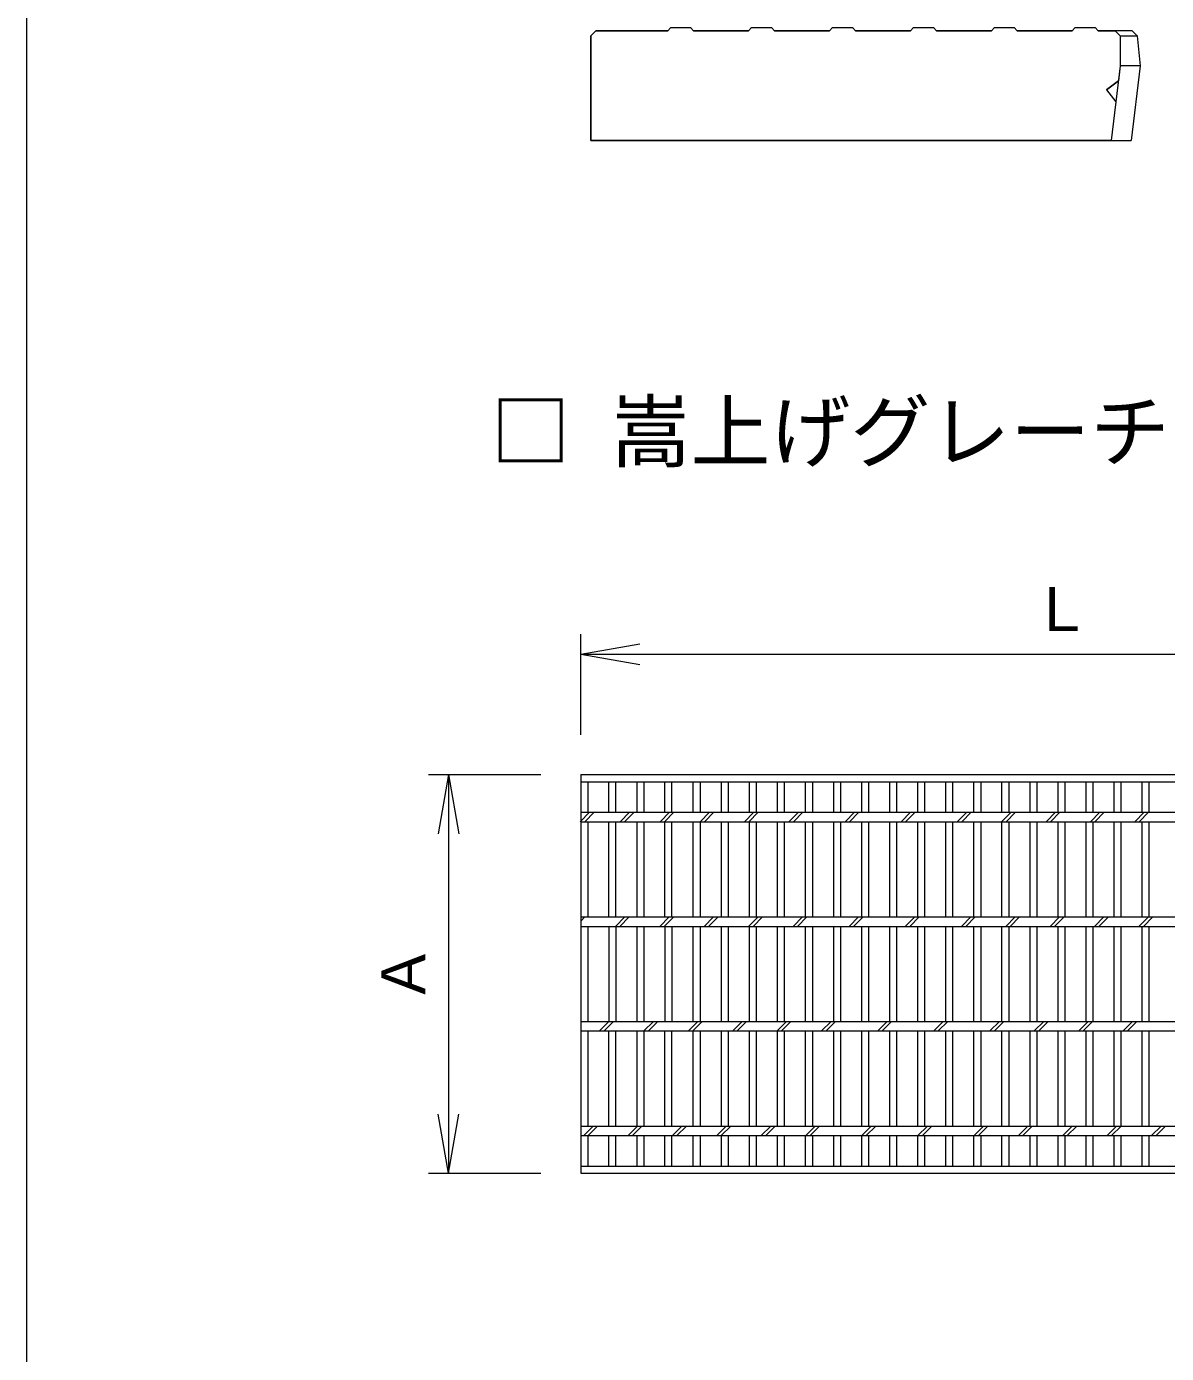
# Model space of a CAD drawing. Units: millimetres on the paper. Extents: x 26 to 677, y 48 to 350.
# Drawn here: x 26.4 to 83.4, y 114.2 to 180.6 of the extents above; entities that cross this region are included whole.
import ezdxf
from ezdxf.enums import TextEntityAlignment as Align

# ---------------------------------------------------------------- set-up
doc = ezdxf.new("R2010")
doc.units = ezdxf.units.MM
doc.layers.add('0_2', color=4, linetype='Continuous', lineweight=18)
doc.styles.add('ＭＳ ゴシック-5.0-0.0', font='')
doc.styles.get('ＭＳ ゴシック-5.0-0.0').set_extended_font_data('ＭＳ ゴシック-5.0-0.0')

msp = doc.modelspace()

# ---------------------------------------------------------------- linework, layer by layer
at = {"layer": '0_2'}
for p, q in [((26.367, 349.802), (26.367, 47.802)), ((82.107, 178.659), (81.107, 178.659)), ((54.108, 145.178), (54.108, 150.204)), ((54.108, 149.204), (57.062, 149.725)), ((54.108, 149.204), (57.062, 148.683)), ((54.108, 149.204), (102.202, 149.204)), ((46.484, 143.178), (52.108, 143.178)), ((47.484, 143.178), (46.963, 140.224)), ((47.484, 143.178), (48.005, 140.224)), ((47.484, 143.178), (47.484, 123.228)), ((54.108, 143.178), (54.108, 123.228)), ((54.108, 143.178), (102.202, 143.178)), ((54.108, 142.825), (102.202, 142.825)), ((54.461, 142.825), (54.461, 141.293)), ((55.512, 141.293), (55.512, 142.825)), ((55.865, 141.293), (55.865, 142.825)), ((56.916, 142.825), (56.916, 141.293)), ((57.269, 142.825), (57.269, 141.293)), ((58.32, 141.293), (58.32, 142.825)), ((58.673, 141.293), (58.673, 142.825)), ((59.724, 142.825), (59.724, 141.293)), ((60.077, 142.825), (60.077, 141.293)), ((61.128, 142.825), (61.128, 141.293)), ((61.481, 142.825), (61.481, 141.293)), ((62.532, 142.825), (62.532, 141.293)), ((62.885, 142.825), (62.885, 141.293)), ((63.936, 142.825), (63.936, 141.293)), ((64.289, 142.825), (64.289, 141.293)), ((65.345, 142.825), (65.345, 141.293)), ((65.699, 142.825), (65.699, 141.293)), ((66.749, 142.825), (66.749, 141.293)), ((67.103, 142.825), (67.103, 141.293)), ((68.153, 142.825), (68.153, 141.293)), ((68.507, 142.825), (68.507, 141.293)), ((69.557, 142.825), (69.557, 141.293)), ((69.911, 142.825), (69.911, 141.293)), ((70.961, 142.825), (70.961, 141.293)), ((71.315, 142.825), (71.315, 141.293)), ((72.365, 142.825), (72.365, 141.293)), ((72.719, 142.825), (72.719, 141.293)), ((73.769, 142.825), (73.769, 141.293)), ((74.123, 142.825), (74.123, 141.293)), ((75.173, 142.825), (75.173, 141.293)), ((75.527, 142.825), (75.527, 141.293)), ((76.577, 142.825), (76.577, 141.293)), ((76.93, 142.825), (76.93, 141.293)), ((77.981, 142.825), (77.981, 141.293)), ((78.334, 142.825), (78.334, 141.293)), ((79.385, 142.825), (79.385, 141.293)), ((79.738, 142.825), (79.738, 141.293)), ((80.789, 142.825), (80.789, 141.293)), ((81.142, 142.825), (81.142, 141.293)), ((82.193, 142.825), (82.193, 141.293)), ((82.546, 142.825), (82.546, 141.293)), ((54.552, 141.293), (54.081, 140.822)), ((54.108, 141.293), (100.798, 141.293)), ((54.108, 140.822), (100.798, 140.822)), ((54.774, 141.293), (54.303, 140.822)), ((54.461, 140.822), (54.461, 136.057)), ((55.512, 136.057), (55.512, 140.822)), ((55.862, 140.825), (55.858, 140.822)), ((55.865, 136.057), (55.865, 140.822)), ((56.552, 141.293), (56.08, 140.822)), ((56.774, 141.293), (56.303, 140.822)), ((56.916, 140.822), (56.916, 136.057)), ((57.269, 140.822), (57.269, 136.057)), ((58.551, 141.293), (58.08, 140.822)), ((58.773, 141.293), (58.302, 140.822)), ((58.32, 136.057), (58.32, 140.822)), ((58.673, 136.057), (58.673, 140.822)), ((59.724, 140.822), (59.724, 136.057)), ((60.077, 140.822), (60.077, 136.057)), ((60.55, 141.293), (60.079, 140.822)), ((60.773, 141.293), (60.301, 140.822)), ((61.128, 140.822), (61.128, 136.057)), ((61.481, 140.822), (61.481, 136.057)), ((62.772, 141.293), (62.301, 140.822)), ((62.994, 141.293), (62.523, 140.822)), ((62.532, 140.822), (62.532, 136.057)), ((62.885, 140.822), (62.885, 136.057)), ((63.936, 140.822), (63.936, 136.057)), ((64.289, 140.822), (64.289, 136.057)), ((64.999, 141.293), (64.528, 140.822)), ((65.221, 141.293), (64.75, 140.822)), ((65.345, 140.822), (65.345, 136.057)), ((65.699, 140.822), (65.699, 136.057)), ((66.749, 140.822), (66.749, 136.057)), ((67.103, 140.822), (67.103, 136.057)), ((67.807, 141.293), (67.336, 140.822)), ((68.029, 141.293), (67.558, 140.822)), ((68.153, 140.822), (68.153, 136.057)), ((68.507, 140.822), (68.507, 136.057)), ((69.557, 140.822), (69.557, 136.057)), ((69.911, 140.822), (69.911, 136.057)), ((70.615, 141.293), (70.144, 140.822)), ((70.837, 141.293), (70.366, 140.822)), ((70.961, 140.822), (70.961, 136.057)), ((71.315, 140.822), (71.315, 136.057)), ((72.365, 140.822), (72.365, 136.057)), ((72.719, 140.822), (72.719, 136.057)), ((73.423, 141.293), (72.952, 140.822)), ((73.645, 141.293), (73.174, 140.822)), ((73.769, 140.822), (73.769, 136.057)), ((74.123, 140.822), (74.123, 136.057)), ((75.645, 141.293), (75.173, 140.822)), ((75.173, 140.822), (75.173, 136.057)), ((75.867, 141.293), (75.395, 140.822)), ((75.527, 140.822), (75.527, 136.057)), ((76.577, 140.822), (76.577, 136.057)), ((76.93, 140.822), (76.93, 136.057)), ((77.866, 141.293), (77.395, 140.822)), ((78.088, 141.293), (77.617, 140.822)), ((77.981, 140.822), (77.981, 136.057)), ((78.334, 140.822), (78.334, 136.057)), ((79.385, 140.822), (79.385, 136.057)), ((80.088, 141.293), (79.616, 140.822)), ((79.738, 140.822), (79.738, 136.057)), ((80.31, 141.293), (79.838, 140.822)), ((80.789, 140.822), (80.789, 136.057)), ((81.142, 140.822), (81.142, 136.057)), ((82.309, 141.293), (81.838, 140.822)), ((82.531, 141.293), (82.06, 140.822)), ((82.193, 140.822), (82.193, 136.057)), ((82.546, 140.822), (82.546, 136.057)), ((54.314, 136.057), (54.108, 135.851)), ((54.108, 136.057), (102.202, 136.057)), ((54.108, 135.585), (102.202, 135.585)), ((54.461, 135.585), (54.461, 130.821)), ((55.512, 135.585), (55.512, 130.821)), ((56.313, 136.057), (55.842, 135.585)), ((55.865, 135.585), (55.865, 130.821)), ((56.535, 136.057), (56.064, 135.585)), ((56.916, 135.585), (56.916, 130.821)), ((57.269, 135.585), (57.269, 130.821)), ((58.534, 136.057), (58.063, 135.585)), ((58.757, 136.057), (58.285, 135.585)), ((58.32, 135.585), (58.32, 130.821)), ((58.673, 135.585), (58.673, 130.821)), ((59.724, 135.585), (59.724, 130.821)), ((60.077, 135.585), (60.077, 130.821)), ((60.756, 136.057), (60.285, 135.585)), ((60.978, 136.057), (60.507, 135.585)), ((61.128, 135.585), (61.128, 130.821)), ((61.481, 135.585), (61.481, 130.821)), ((62.978, 136.057), (62.506, 135.585)), ((62.532, 135.585), (62.532, 130.821)), ((63.2, 136.057), (62.728, 135.585)), ((62.885, 135.585), (62.885, 130.821)), ((63.936, 135.585), (63.936, 130.821)), ((64.289, 135.585), (64.289, 130.821)), ((65.205, 136.057), (64.734, 135.585)), ((65.427, 136.057), (64.956, 135.585)), ((65.345, 135.585), (65.345, 130.821)), ((65.699, 135.585), (65.699, 130.821)), ((66.749, 135.585), (66.749, 130.821)), ((67.103, 135.585), (67.103, 130.821)), ((68.013, 136.057), (67.541, 135.585)), ((68.235, 136.057), (67.764, 135.585)), ((68.153, 135.585), (68.153, 130.821)), ((68.507, 135.585), (68.507, 130.821)), ((69.557, 135.585), (69.557, 130.821)), ((69.911, 135.585), (69.911, 130.821)), ((70.821, 136.057), (70.349, 135.585)), ((71.043, 136.057), (70.572, 135.585)), ((70.961, 135.585), (70.961, 130.821)), ((71.315, 135.585), (71.315, 130.821)), ((72.365, 135.585), (72.365, 130.821)), ((72.719, 135.585), (72.719, 130.821)), ((73.629, 136.057), (73.157, 135.585)), ((73.851, 136.057), (73.379, 135.585)), ((73.769, 135.585), (73.769, 130.821)), ((74.123, 135.585), (74.123, 130.821)), ((75.173, 135.585), (75.173, 130.821)), ((75.85, 136.057), (75.379, 135.585)), ((75.527, 135.585), (75.527, 130.821)), ((76.072, 136.057), (75.601, 135.585)), ((76.577, 135.585), (76.577, 130.821)), ((76.93, 135.585), (76.93, 130.821)), ((78.072, 136.057), (77.6, 135.585)), ((78.294, 136.057), (77.823, 135.585)), ((77.981, 135.585), (77.981, 130.821)), ((78.334, 135.585), (78.334, 130.821)), ((79.385, 135.585), (79.385, 130.821)), ((79.738, 135.585), (79.738, 130.821)), ((80.293, 136.057), (79.822, 135.585)), ((80.515, 136.057), (80.044, 135.585)), ((80.789, 135.585), (80.789, 130.821)), ((81.142, 135.585), (81.142, 130.821)), ((82.515, 136.057), (82.043, 135.585)), ((82.193, 135.585), (82.193, 130.821)), ((82.737, 136.057), (82.266, 135.585)), ((82.546, 135.585), (82.546, 130.821)), ((54.108, 130.821), (102.202, 130.821)), ((54.108, 130.349), (102.202, 130.349)), ((54.461, 130.349), (54.461, 125.584)), ((55.52, 130.821), (55.049, 130.349)), ((55.742, 130.821), (55.271, 130.349)), ((55.512, 125.584), (55.512, 130.349)), ((55.865, 125.584), (55.865, 130.349)), ((56.916, 130.349), (56.916, 125.584)), ((57.269, 130.349), (57.269, 125.584)), ((57.741, 130.821), (57.27, 130.349)), ((57.964, 130.821), (57.492, 130.349)), ((58.32, 125.584), (58.32, 130.349)), ((58.673, 125.584), (58.673, 130.349)), ((59.963, 130.821), (59.492, 130.349)), ((60.185, 130.821), (59.714, 130.349)), ((59.724, 130.349), (59.724, 125.584)), ((60.077, 130.349), (60.077, 125.584)), ((61.128, 130.349), (61.128, 125.584)), ((61.481, 130.349), (61.481, 125.584)), ((62.184, 130.821), (61.713, 130.349)), ((62.407, 130.821), (61.935, 130.349)), ((62.532, 130.349), (62.532, 125.584)), ((62.885, 130.349), (62.885, 125.584)), ((64.406, 130.821), (63.935, 130.349)), ((63.936, 130.349), (63.936, 125.584)), ((64.628, 130.821), (64.157, 130.349)), ((64.289, 130.349), (64.289, 125.584)), ((65.345, 130.349), (65.345, 125.584)), ((65.699, 130.349), (65.699, 125.584)), ((66.633, 130.821), (66.162, 130.349)), ((66.855, 130.821), (66.384, 130.349)), ((66.749, 130.349), (66.749, 125.584)), ((67.103, 130.349), (67.103, 125.584)), ((68.153, 130.349), (68.153, 125.584)), ((68.507, 130.349), (68.507, 125.584)), ((69.441, 130.821), (68.97, 130.349)), ((69.663, 130.821), (69.192, 130.349)), ((69.557, 130.349), (69.557, 125.584)), ((69.911, 130.349), (69.911, 125.584)), ((70.961, 130.349), (70.961, 125.584)), ((71.315, 130.349), (71.315, 125.584)), ((72.249, 130.821), (71.778, 130.349)), ((72.471, 130.821), (72, 130.349)), ((72.365, 130.349), (72.365, 125.584)), ((72.719, 130.349), (72.719, 125.584)), ((73.769, 130.349), (73.769, 125.584)), ((74.123, 130.349), (74.123, 125.584)), ((75.057, 130.821), (74.586, 130.349)), ((75.279, 130.821), (74.808, 130.349)), ((75.173, 130.349), (75.173, 125.584)), ((75.527, 130.349), (75.527, 125.584)), ((76.577, 130.349), (76.577, 125.584)), ((77.278, 130.821), (76.807, 130.349)), ((76.93, 130.349), (76.93, 125.584)), ((77.501, 130.821), (77.029, 130.349)), ((77.981, 130.349), (77.981, 125.584)), ((78.334, 130.349), (78.334, 125.584)), ((79.5, 130.821), (79.029, 130.349)), ((79.722, 130.821), (79.251, 130.349)), ((79.385, 130.349), (79.385, 125.584)), ((79.738, 130.349), (79.738, 125.584)), ((80.789, 130.349), (80.789, 125.584)), ((81.142, 130.349), (81.142, 125.584)), ((81.722, 130.821), (81.25, 130.349)), ((81.944, 130.821), (81.472, 130.349)), ((82.193, 130.349), (82.193, 125.584)), ((82.546, 130.349), (82.546, 125.584)), ((47.484, 123.228), (46.963, 126.182)), ((47.484, 123.228), (48.005, 126.182)), ((54.108, 125.584), (102.202, 125.584)), ((54.727, 125.584), (54.255, 125.113)), ((54.949, 125.584), (54.478, 125.113)), ((56.948, 125.584), (56.477, 125.113)), ((57.17, 125.584), (56.699, 125.113)), ((59.17, 125.584), (58.698, 125.113)), ((59.392, 125.584), (58.921, 125.113)), ((61.391, 125.584), (60.92, 125.113)), ((61.613, 125.584), (61.142, 125.113)), ((63.613, 125.584), (63.142, 125.113)), ((63.835, 125.584), (63.364, 125.113)), ((65.84, 125.584), (65.369, 125.113)), ((66.062, 125.584), (65.591, 125.113)), ((68.648, 125.584), (68.177, 125.113)), ((68.87, 125.584), (68.399, 125.113)), ((71.456, 125.584), (70.985, 125.113)), ((71.678, 125.584), (71.207, 125.113)), ((74.264, 125.584), (73.793, 125.113)), ((74.486, 125.584), (74.015, 125.113)), ((76.485, 125.584), (76.014, 125.113)), ((76.708, 125.584), (76.236, 125.113)), ((78.707, 125.584), (78.236, 125.113)), ((78.929, 125.584), (78.458, 125.113)), ((80.928, 125.584), (80.457, 125.113)), ((81.151, 125.584), (80.679, 125.113)), ((83.15, 125.584), (82.679, 125.113)), ((83.372, 125.584), (82.901, 125.113)), ((54.108, 125.113), (102.202, 125.113)), ((54.461, 125.113), (54.461, 123.581)), ((55.512, 123.581), (55.512, 125.113)), ((55.865, 123.581), (55.865, 125.113)), ((56.916, 125.113), (56.916, 123.581)), ((57.269, 125.113), (57.269, 123.581)), ((58.32, 123.581), (58.32, 125.113)), ((58.673, 123.581), (58.673, 125.113)), ((59.724, 125.113), (59.724, 123.581)), ((60.077, 125.113), (60.077, 123.581)), ((61.128, 125.113), (61.128, 123.581)), ((61.481, 125.113), (61.481, 123.581)), ((62.532, 125.113), (62.532, 123.581)), ((62.885, 125.113), (62.885, 123.581)), ((63.936, 125.113), (63.936, 123.581)), ((64.289, 125.113), (64.289, 123.581)), ((65.345, 125.113), (65.345, 123.581)), ((65.699, 125.113), (65.699, 123.581)), ((66.749, 125.113), (66.749, 123.581)), ((67.103, 125.113), (67.103, 123.581)), ((68.153, 125.113), (68.153, 123.581)), ((68.507, 125.113), (68.507, 123.581)), ((69.557, 125.113), (69.557, 123.581)), ((69.911, 125.113), (69.911, 123.581)), ((70.961, 125.113), (70.961, 123.581)), ((71.315, 125.113), (71.315, 123.581)), ((72.365, 125.113), (72.365, 123.581)), ((72.719, 125.113), (72.719, 123.581)), ((73.769, 125.113), (73.769, 123.581)), ((74.123, 125.113), (74.123, 123.581)), ((75.173, 125.113), (75.173, 123.581)), ((75.527, 125.113), (75.527, 123.581)), ((76.577, 125.113), (76.577, 123.581)), ((76.93, 125.113), (76.93, 123.581)), ((77.981, 125.113), (77.981, 123.581)), ((78.334, 125.113), (78.334, 123.581)), ((79.385, 125.113), (79.385, 123.581)), ((79.738, 125.113), (79.738, 123.581)), ((80.789, 125.113), (80.789, 123.581)), ((81.142, 125.113), (81.142, 123.581)), ((82.193, 125.113), (82.193, 123.581)), ((82.546, 125.113), (82.546, 123.581)), ((54.108, 123.581), (102.202, 123.581)), ((46.484, 123.228), (52.108, 123.228)), ((54.108, 123.228), (102.202, 123.228))]:
    msp.add_line(p, q, dxfattribs=at)
at = {"layer": '0_2', "color": 2}
for p, q in [((54.857, 180.409), (54.607, 180.159)), ((54.607, 180.159), (54.607, 174.909)), ((58.457, 180.409), (54.857, 180.409)), ((58.457, 180.409), (58.607, 180.579)), ((58.607, 180.579), (59.607, 180.579)), ((59.607, 180.579), (59.757, 180.409)), ((62.507, 180.409), (59.757, 180.409)), ((62.507, 180.409), (62.657, 180.579)), ((62.657, 180.579), (63.657, 180.579)), ((63.657, 180.579), (63.807, 180.409)), ((66.557, 180.409), (63.807, 180.409)), ((66.557, 180.409), (66.707, 180.579)), ((66.707, 180.579), (67.707, 180.579)), ((67.707, 180.579), (67.857, 180.409)), ((70.607, 180.409), (67.857, 180.409)), ((70.607, 180.409), (70.757, 180.579)), ((70.757, 180.579), (71.757, 180.579)), ((71.757, 180.579), (71.907, 180.409)), ((74.657, 180.409), (71.907, 180.409)), ((74.657, 180.409), (74.807, 180.579)), ((74.807, 180.579), (75.807, 180.579)), ((75.807, 180.579), (75.957, 180.409)), ((78.707, 180.409), (75.957, 180.409)), ((78.707, 180.409), (78.857, 180.579)), ((78.857, 180.579), (79.857, 180.579)), ((79.857, 180.579), (80.007, 180.409)), ((81.707, 180.409), (80.007, 180.409)), ((81.107, 180.159), (80.857, 180.409)), ((81.107, 180.159), (81.107, 178.659)), ((81.107, 180.159), (81.957, 180.159)), ((81.957, 180.159), (81.707, 180.409)), ((81.957, 180.159), (82.107, 178.659)), ((81.107, 178.659), (80.657, 174.909)), ((82.107, 178.659), (81.657, 174.909)), ((80.427, 177.445), (81.017, 177.909)), ((80.427, 177.445), (80.89, 176.855)), ((54.607, 174.909), (81.657, 174.909))]:
    msp.add_line(p, q, dxfattribs=at)
at = {"layer": '0_2', "color": 9}
for p, q in [((54.607, 180.159), (54.857, 180.409)), ((54.607, 174.909), (54.607, 180.159)), ((54.857, 180.409), (58.457, 180.409)), ((58.457, 180.409), (58.607, 180.579)), ((58.607, 180.579), (59.607, 180.579)), ((59.607, 180.579), (59.757, 180.409)), ((59.757, 180.409), (62.507, 180.409)), ((62.507, 180.409), (62.657, 180.579)), ((62.657, 180.579), (63.657, 180.579)), ((63.657, 180.579), (63.807, 180.409)), ((63.807, 180.409), (66.557, 180.409)), ((66.557, 180.409), (66.707, 180.579)), ((66.707, 180.579), (67.707, 180.579)), ((67.707, 180.579), (67.857, 180.409)), ((67.857, 180.409), (70.607, 180.409)), ((70.607, 180.409), (70.757, 180.579)), ((70.757, 180.579), (71.757, 180.579)), ((71.757, 180.579), (71.907, 180.409)), ((71.907, 180.409), (74.657, 180.409)), ((74.657, 180.409), (74.807, 180.579)), ((74.807, 180.579), (75.807, 180.579)), ((75.807, 180.579), (75.957, 180.409)), ((75.957, 180.409), (78.707, 180.409)), ((78.707, 180.409), (78.857, 180.579)), ((78.857, 180.579), (79.857, 180.579)), ((79.857, 180.579), (80.007, 180.409)), ((80.007, 180.409), (80.857, 180.409)), ((80.857, 180.409), (81.107, 180.159)), ((81.107, 180.159), (81.107, 178.659)), ((81.107, 178.659), (81.017, 177.909)), ((81.017, 177.909), (80.427, 177.445)), ((80.427, 177.445), (80.89, 176.855)), ((80.89, 176.855), (80.657, 174.909)), ((80.657, 174.909), (54.607, 174.909))]:
    msp.add_line(p, q, dxfattribs=at)

# ---------------------------------------------------------------- texts
at = {"layer": '0_2', "color": 7, "style": 'ＭＳ ゴシック-5.0-0.0'}
for s, height, p in [('□ 嵩上げグレーチング', 2.933, (49.602, 158.006)), ('Ｌ', 2.199, (76.655, 149.704))]:
    msp.add_text(s, height=height, dxfattribs=at).set_placement(p, align=Align.BOTTOM_LEFT)
msp.add_text('Ａ', height=2.199, rotation=90, dxfattribs=at).set_placement((46.984, 131.703), align=Align.BOTTOM_LEFT)

doc.saveas('drawing.dxf')
